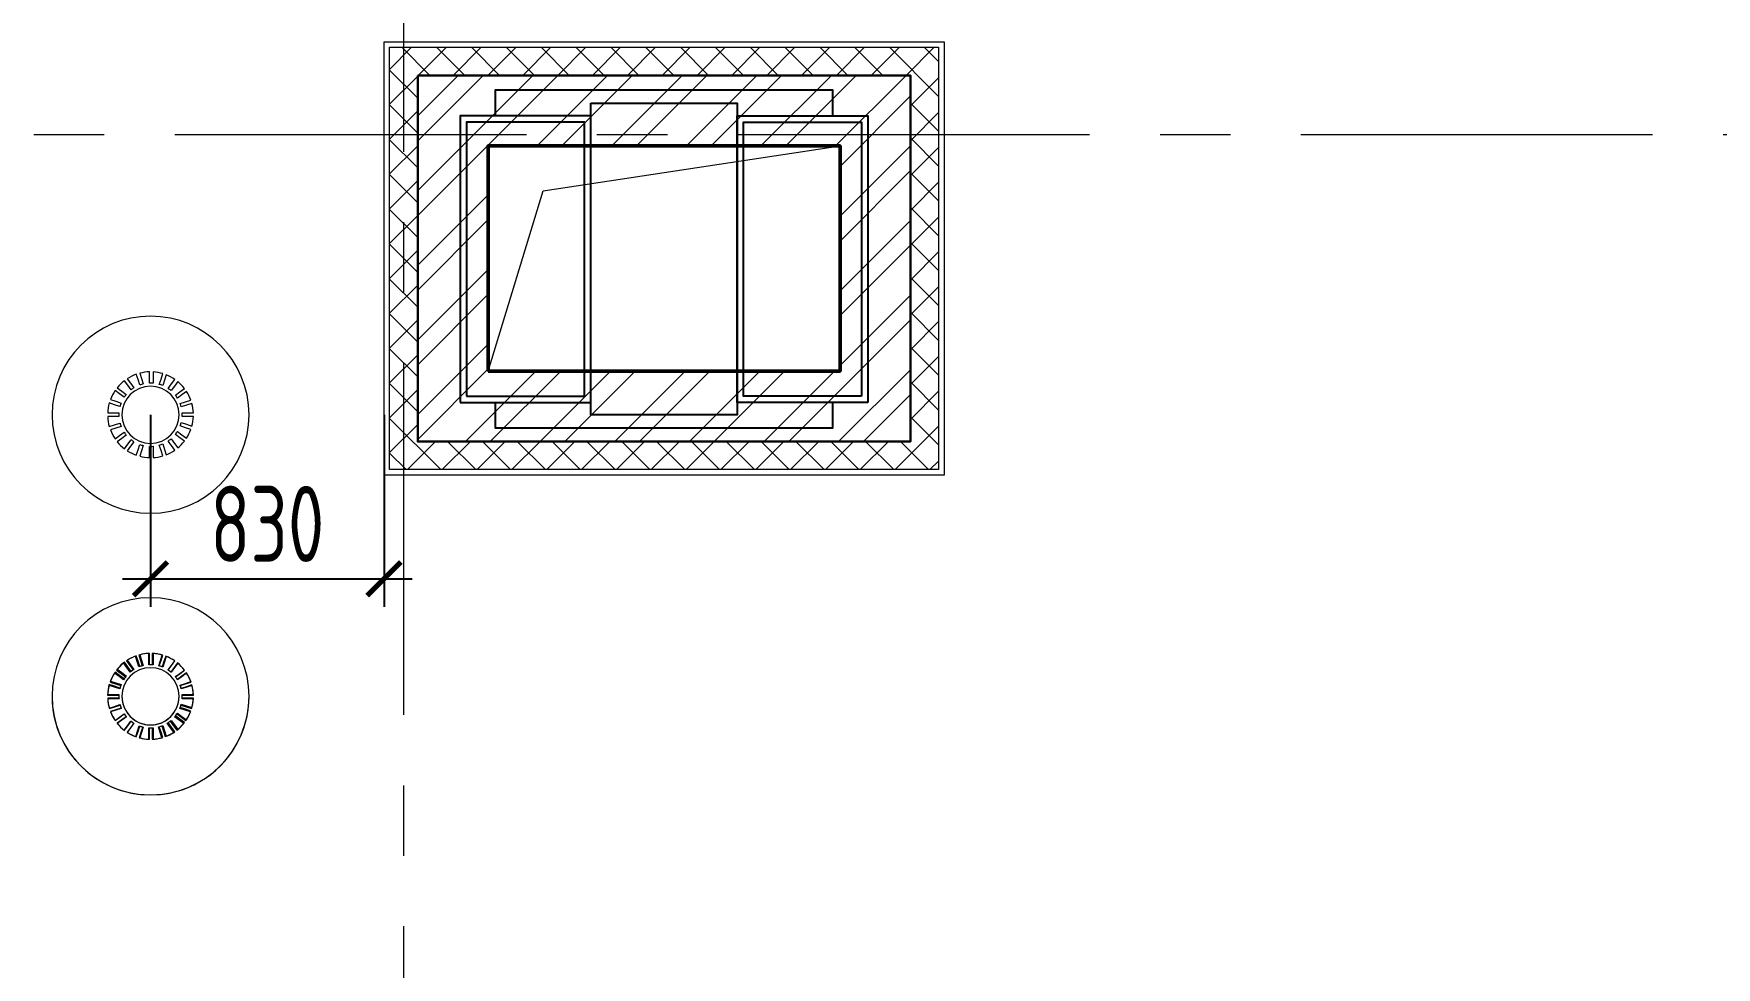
# Model space of a CAD drawing. Header units: millimetres. Extents: x -8689834 to 9419935, y 0 to 135940.
# Drawn here: x 472489 to 478467, y 58498 to 61814 of the extents above; entities that cross this region are included whole.
import ezdxf
from ezdxf import colors
from ezdxf.entities.mleader import LeaderData, LeaderLine
from ezdxf.math import Vec2, Vec3

# ---------------------------------------------------------------- set-up
doc = ezdxf.new("R2010")
doc.units = ezdxf.units.MM
doc.header["$MEASUREMENT"] = 0
doc.linetypes.add('CENTER', pattern=[2, 1.25, -0.25, 0.25, -0.25])
doc.layers.get('0').update_dxf_attribs({"color": 250, "lineweight": 9})
for name, color, linetype, lineweight in [('АР_Воронки н', 82, 'Continuous', 9), ('АР_Оси', 7, 'Continuous', 9), ('АР_Отметки', 250, 'Continuous', 15), ('АР_Перегородки кирпич', 244, 'Continuous', 30), ('АР_Перегородки_кирпич_Штрих', 244, 'Continuous', 5), ('АР_Утеплитель', 154, 'Continuous', 9), ('АР_Штрих утеплитель', 24, 'Continuous', 13), ('ОБОРУДОВАНИЕ', 253, 'Continuous', 5), ('ПРОЕМЫ ОВ', 173, 'Continuous', 50)]:
    doc.layers.add(name, color=color, linetype=linetype, lineweight=lineweight)
doc.layers.add('М_0_ВД1', color=1, linetype='Continuous')
doc.layers.add('Тонкая', color=7, linetype='Continuous')
doc.layers.get('0').freeze()
doc.styles.add('ISOCPEUR', font='isocpeur.ttf', dxfattribs={"width": 0.7})
doc.dimstyles.new('R_100', dxfattribs={"dimtxt": 270, "dimasz": 120, "dimexe": 100, "dimexo": 0, "dimgap": 60, "dimtad": 1, "dimdec": 0, "dimrnd": 5, "dimzin": 0, "dimdsep": 46, "dimtxsty": 'ISOCPEUR', "dimblk": 'ARCHTICK', "dimcen": 0, "dimdle": 100, "dimclrd": 256, "dimclre": 256, "dimclrt": 256, "dimadec": 0, "dimazin": 0, "dimtfac": 2, "dimtdec": 0, "dimtofl": 0, "dimtmove": 1, "dimatfit": 3, "dimfxl": 1, "dimtvp": 3, "dimtolj": 1, "dimtzin": 0, "dimarcsym": 0})

# ---------------------------------------------------------------- blocks, each defined once
blk = doc.blocks.new('_DotSmall')
at = {"color": 0, "linetype": 'ByBlock', "const_width": 0.5}
blk.add_lwpolyline([(-0.0625, 0, 1), (0.0625, 0, 1)], format="xyb", close=True, dxfattribs=at)
blk = doc.blocks.new('M_Сток крыши - Сетчатый фильтр 380 мм - Слив 200 мм 2-3193379-Кровля')
at = {"layer": 'ОБОРУДОВАНИЕ', "color": 3, "lineweight": 20, "flags": 128}
for points in [[(-69.8, 88.1), (-81.6, 104.3), (-93.4, 120.5)], [(-83, 127.8), (-71.2, 111.6), (-59.5, 95.4)], [(-39.9, 105.1), (-46.1, 124.1), (-52.3, 143.1)], [(-40.2, 147), (-34, 128), (-27.8, 108.9)], [(-6.3, 112.2), (-6.3, 132.3), (-6.3, 152.3)], [(6.4, 152.3), (6.4, 132.3), (6.4, 112.2)], [(27.8, 108.9), (34, 128), (40.2, 147)], [(52.3, 143.1), (46.1, 124.1), (39.9, 105.1)], [(59.5, 95.4), (71.2, 111.6), (83, 127.8)], [(93.4, 120.5), (81.6, 104.3), (69.8, 88.1)], [(-93.3, 62.7), (-109.5, 74.5), (-125.7, 86.2)], [(-118, 96.4), (-101.8, 84.6), (-85.6, 72.8)], [(85.6, 72.8), (101.8, 84.6), (118, 96.4)], [(125.7, 86.2), (109.5, 74.5), (93.3, 62.7)], [(-152.1, 9.1), (-132.1, 9.1), (-112, 9.1)], [(-108, 31.2), (-127, 37.4), (-146, 43.5)], [(-141.9, 55.6), (-122.9, 49.4), (-103.8, 43.2)], [(103.8, 43.2), (122.9, 49.4), (141.9, 55.6)], [(146, 43.5), (127, 37.4), (108, 31.2)], [(112, 9.1), (132.1, 9.1), (152.1, 9.1)], [(-112.4, -3.6), (-132.4, -3.6), (-152.4, -3.6)], [(-147.5, -38.5), (-128.4, -32.3), (-109.3, -26.1)], [(-105.7, -38.3), (-124.7, -44.4), (-143.8, -50.6)], [(-128.1, -82.5), (-111.9, -70.7), (-95.7, -58.9)], [(95.7, -58.9), (111.9, -70.7), (128.1, -82.5)], [(143.8, -50.6), (124.7, -44.4), (105.7, -38.3)], [(109.3, -26.1), (128.4, -32.3), (147.5, -38.5)], [(152.4, -3.6), (132.4, -3.6), (112.4, -3.6)], [(-88.5, -69.4), (-104.7, -81.1), (-120.8, -92.9)], [(-95.9, -118.4), (-84.1, -102.2), (-72.4, -86)], [(-62.2, -93.6), (-74, -109.8), (-85.7, -126)], [(-53.9, -142.6), (-47.7, -123.5), (-41.5, -104.5)], [(-29.5, -108.5), (-35.7, -127.5), (-41.8, -146.5)], [(-6.3, -152.3), (-6.3, -132.3), (-6.3, -112.2)], [(6.4, -112.2), (6.4, -132.3), (6.4, -152.3)], [(41.8, -146.5), (35.7, -127.5), (29.5, -108.5)], [(41.5, -104.5), (47.7, -123.5), (53.9, -142.6)], [(85.7, -126), (74, -109.8), (62.2, -93.6)], [(72.4, -86), (84.1, -102.2), (95.9, -118.4)], [(120.8, -92.9), (104.7, -81.1), (88.5, -69.4)]]:
    blk.add_lwpolyline(points, dxfattribs=at)
at = {"layer": 'ОБОРУДОВАНИЕ', "color": 3, "lineweight": 20}
for radius, start, end in [(350, 360, 180), (152.4, 127.77498, 140.76775), (152.4, 110.06569, 122.99867), (152.4, 92.38802, 105.28959), (152.4, 74.71041, 87.61198), (152.4, 57.00133, 69.93431), (152.4, 39.23225, 52.22502), (152.4, 145.5443, 158.61946), (101.6, 360, 180), (112.4, 139.61607, 146.09383), (112.4, 121.92953, 128.40667), (112.4, 104.32433, 110.80098), (112.4, 86.76177, 93.23823), (112.4, 69.19902, 75.67567), (112.4, 51.59333, 58.07047), (112.4, 33.90617, 40.38393), (152.4, 21.38054, 34.4557), (152.4, 163.39621, 176.56836), (112.4, 175.34537, 180), (112.4, 157.41475, 163.893), (112.4, 16.107, 22.58525), (112.4, 360, 4.65463), (152.4, 3.43164, 16.60379), (350, 180, 360), (152.4, 181.34518, 194.61946), (152.4, 199.39621, 212.76775), (112.4, 180, 181.82381), (112.4, 193.41475, 199.893), (101.6, 180, 360), (112.4, 211.61607, 218.09383), (112.4, 321.90617, 328.38393), (112.4, 340.107, 346.58525), (112.4, 358.17619, 360), (152.4, 327.23225, 340.60379), (152.4, 345.38054, 358.65482), (152.4, 217.5443, 230.99867), (112.4, 229.92953, 236.40667), (112.4, 248.32433, 254.80098), (112.4, 266.76177, 273.23823), (112.4, 285.19902, 291.67567), (112.4, 303.59333, 310.07047), (152.4, 309.00133, 322.4557), (152.4, 235.77498, 249.28959), (152.4, 254.06569, 267.61198), (152.4, 272.38802, 285.93431), (152.4, 290.71041, 304.22502)]:
    blk.add_arc((0, 0), radius, start, end, dxfattribs=at)
blk = doc.blocks.new('A$C357e6c43')
at = {"layer": 'АР_Воронки н', "flags": 128}
for points in [[(-69.8, 88.1), (-81.6, 104.3), (-93.4, 120.5)], [(-83, 127.8), (-71.2, 111.6), (-59.5, 95.4)], [(-39.9, 105.1), (-46.1, 124.1), (-52.3, 143.1)], [(-40.2, 147), (-34, 128), (-27.8, 108.9)], [(-6.3, 112.2), (-6.3, 132.3), (-6.3, 152.3)], [(6.4, 152.3), (6.4, 132.3), (6.4, 112.2)], [(27.8, 108.9), (34, 128), (40.2, 147)], [(52.3, 143.1), (46.1, 124.1), (39.9, 105.1)], [(59.5, 95.4), (71.2, 111.6), (83, 127.8)], [(93.4, 120.5), (81.6, 104.3), (69.8, 88.1)], [(-93.3, 62.7), (-109.5, 74.5), (-125.7, 86.2)], [(-118, 96.4), (-101.8, 84.6), (-85.6, 72.8)], [(85.6, 72.8), (101.8, 84.6), (118, 96.4)], [(125.7, 86.2), (109.5, 74.5), (93.3, 62.7)], [(-152.1, 9.1), (-132.1, 9.1), (-112, 9.1)], [(-108, 31.2), (-127, 37.4), (-146, 43.5)], [(-141.9, 55.6), (-122.9, 49.4), (-103.8, 43.2)], [(103.8, 43.2), (122.9, 49.4), (141.9, 55.6)], [(146, 43.5), (127, 37.4), (108, 31.2)], [(112, 9.1), (132.1, 9.1), (152.1, 9.1)], [(-112.4, -3.6), (-132.4, -3.6), (-152.4, -3.6)], [(-147.5, -38.5), (-128.4, -32.3), (-109.3, -26.1)], [(-105.7, -38.3), (-124.7, -44.4), (-143.8, -50.6)], [(-128.1, -82.5), (-111.9, -70.7), (-95.7, -58.9)], [(95.7, -58.9), (111.9, -70.7), (128.1, -82.5)], [(143.8, -50.6), (124.7, -44.4), (105.7, -38.3)], [(109.3, -26.1), (128.4, -32.3), (147.5, -38.5)], [(152.4, -3.6), (132.4, -3.6), (112.4, -3.6)], [(-88.5, -69.4), (-104.7, -81.1), (-120.8, -92.9)], [(-95.9, -118.4), (-84.1, -102.2), (-72.4, -86)], [(-62.2, -93.6), (-74, -109.8), (-85.7, -126)], [(-53.9, -142.6), (-47.7, -123.5), (-41.5, -104.5)], [(-29.5, -108.5), (-35.7, -127.5), (-41.8, -146.5)], [(-6.3, -152.3), (-6.3, -132.3), (-6.3, -112.2)], [(6.4, -112.2), (6.4, -132.3), (6.4, -152.3)], [(41.8, -146.5), (35.7, -127.5), (29.5, -108.5)], [(41.5, -104.5), (47.7, -123.5), (53.9, -142.6)], [(85.7, -126), (74, -109.8), (62.2, -93.6)], [(72.4, -86), (84.1, -102.2), (95.9, -118.4)], [(120.8, -92.9), (104.7, -81.1), (88.5, -69.4)]]:
    blk.add_lwpolyline(points, dxfattribs=at)
at = {"layer": 'АР_Воронки н'}
for radius, start, end in [(350, 0, 180), (152.4, 127.77498, 140.76775), (152.4, 110.06569, 122.99867), (152.4, 92.38802, 105.28959), (152.4, 74.71041, 87.61198), (152.4, 57.00133, 69.93431), (152.4, 39.23225, 52.22502), (152.4, 145.5443, 158.61946), (101.6, 0, 180), (112.4, 139.61607, 146.09383), (112.4, 121.92953, 128.40667), (112.4, 104.32433, 110.80098), (112.4, 86.76177, 93.23823), (112.4, 69.19902, 75.67567), (112.4, 51.59333, 58.07047), (112.4, 33.90617, 40.38393), (152.4, 21.38054, 34.4557), (350, 180, 0), (152.4, 163.39621, 176.56836), (112.4, 175.34537, 180), (112.4, 180, 181.82381), (112.4, 157.41475, 163.893), (101.6, 180, 0), (112.4, 16.107, 22.58525), (112.4, 0, 4.65463), (112.4, 358.17619, 0), (152.4, 3.43164, 16.60379), (152.4, 181.34518, 194.61946), (152.4, 199.39621, 212.76775), (112.4, 193.41475, 199.893), (112.4, 211.61607, 218.09383), (112.4, 321.90617, 328.38393), (112.4, 340.107, 346.58525), (152.4, 327.23225, 340.60379), (152.4, 345.38054, 358.65482), (152.4, 217.5443, 230.99867), (112.4, 229.92953, 236.40667), (112.4, 248.32433, 254.80098), (112.4, 266.76177, 273.23823), (112.4, 285.19902, 291.67567), (112.4, 303.59333, 310.07047), (152.4, 309.00133, 322.4557), (152.4, 235.77498, 249.28959), (152.4, 254.06569, 267.61198), (152.4, 272.38802, 285.93431), (152.4, 290.71041, 304.22502)]:
    blk.add_arc((0, 0), radius, start, end, dxfattribs=at)
blk = doc.blocks.new('A$C608f0813')
at = {"layer": 'М_0_ВД1', "color": 7}
for points in [[(677.5, 575), (677.5, 677.5), (-677.5, 677.5), (-677.5, 575)], [(-677.5, -575), (-677.5, -677.5), (677.5, -677.5), (677.5, -575)]]:
    blk.add_lwpolyline(points, dxfattribs=at)
at = {"layer": 'М_0_ВД1'}
for points in [[(-294, 625), (294, 625), (294, -625), (-294, -625)], [(-817.5, -575), (-294, -575), (-294, 575), (-817.5, 575)], [(817.5, -575), (294, -575), (294, 575), (817.5, 575)]]:
    blk.add_lwpolyline(points, close=True, dxfattribs=at)
at = {"layer": 'М_0_ВД1', "color": 251}
for points in [[(-792.5, -550), (-319, -550), (-319, 550), (-792.5, 550)], [(792.5, -550), (319, -550), (319, 550), (792.5, 550)]]:
    blk.add_lwpolyline(points, close=True, dxfattribs=at)
blk = doc.blocks.new('_ArchTick')
at = {"color": 0, "linetype": 'ByBlock', "const_width": 0.15}
blk.add_lwpolyline([(-0.5, -0.5), (0.5, 0.5)], dxfattribs=at)
blk = doc.blocks.new('*D1610')
at = {"layer": 'Тонкая', "lineweight": -2, "ltscale": 500, "transparency": 16777216}
for p, q in [((472904.7, 60460.7), (472904.7, 59778)), ((473734, 60460.7), (473734, 59778)), ((472804.7, 59878), (473834, 59878))]:
    blk.add_line(p, q, dxfattribs=at)
at = {"layer": 'Тонкая', "lineweight": -2, "ltscale": 500, "transparency": 16777216, "xscale": 120, "yscale": 120, "zscale": 120, "rotation": 180}
blk.add_blockref('_ArchTick', (472904.7, 59878), dxfattribs=at)
at = {"layer": 'Тонкая', "lineweight": -2, "ltscale": 500, "transparency": 16777216, "xscale": 120, "yscale": 120, "zscale": 120}
blk.add_blockref('_ArchTick', (473734, 59878), dxfattribs=at)
at = {"layer": 'Тонкая', "ltscale": 500, "transparency": 16777216, "insert": (473319.4, 60073), "char_height": 270, "attachment_point": 5, "style": 'ISOCPEUR'}
blk.add_mtext('\\A1;830', dxfattribs=at)

msp = doc.modelspace()

# ---------------------------------------------------------------- hatches: boundary and pattern name
at = {"layer": 'АР_Перегородки_кирпич_Штрих', "ltscale": 500}
h = msp.add_hatch(dxfattribs=at)
h.set_pattern_fill('ANSI32', color=256, scale=500)
h.paths.add_polyline_path([(473854, 61665.7), (475604, 61665.7), (475604, 60365.7), (473854, 60365.7)])
h.paths.add_polyline_path([(474104, 61415.7), (475354, 61415.7), (475354, 60615.7), (474104, 60615.7)], flags=16)
at = {"layer": 'АР_Утеплитель', "ltscale": 500}
h = msp.add_hatch(dxfattribs=at)
h.set_pattern_fill('ANSI37', color=256, scale=700)
h.paths.add_polyline_path([(473854, 61665.7), (475604, 61665.7), (475604, 60365.7), (473854, 60365.7)], flags=16)
h.paths.add_polyline_path([(473754, 61765.7), (475704, 61765.7), (475704, 60265.7), (473754, 60265.7)])
at = {"layer": 'АР_Штрих утеплитель', "ltscale": 500}
h = msp.add_hatch(dxfattribs=at)
h.set_pattern_fill('ANSI37', color=256, scale=700)
h.paths.add_polyline_path([(488125.4, 86470.7), (487311, 86470.7), (487254.1, 86370.7), (488125.4, 86370.7)])
h.paths.add_polyline_path([(487311, 86470.7), (485125.4, 86470.7), (485125.4, 86370.7), (487254.1, 86370.7)])
h.paths.add_polyline_path([(485125.4, 86470.7), (484719.3, 86470.7), (484719.3, 86370.7), (485125.4, 86370.7)])
h.paths.add_polyline_path([(484719.3, 86470.7), (484599.3, 86470.7), (484599.3, 86350.7), (484699.3, 86350.7), (484699.3, 86370.7), (484719.3, 86370.7)])
h.paths.add_polyline_path([(484699.3, 86350.7), (484599.3, 86350.7), (484599.3, 82608.9), (484699.3, 82507.6)], flags=17)
h.paths.add_polyline_path([(488674.3, 86470.7), (488125.4, 86470.7), (488125.4, 86370.7), (488674.3, 86370.7)])
h.paths.add_polyline_path([(491125.4, 86470.7), (488674.3, 86470.7), (488674.3, 86370.7), (491125.4, 86370.7)])
edge = h.paths.add_edge_path()
edge.add_line((519039.3, 86470.7), (491125.4, 86470.7))
edge.add_line((491125.4, 86470.7), (491125.4, 86370.7))
edge.add_line((491125.4, 86370.7), (518939.3, 86370.7))
edge.add_line((518939.3, 86370.7), (518939.3, 82505.7))
edge.add_line((518939.3, 82505.7), (529539.3, 82505.7))
edge.add_line((529539.3, 82505.7), (529539.3, 64635.7))
edge.add_line((529539.3, 64635.7), (535889.6, 64635.7))
edge.add_line((535889.6, 64635.7), (535889.6, 55285.7))
edge.add_line((535889.6, 55285.7), (523149.3, 55285.7))
edge.add_line((523149.3, 55285.7), (523149.3, 61635.7))
edge.add_line((523149.3, 61635.7), (515269.3, 61635.7))
edge.add_line((515269.3, 61635.7), (515269.3, 66825.7))
edge.add_line((515269.3, 66825.7), (506175.1, 66825.7))
edge.add_line((506175.1, 66825.7), (506175.1, 66244.5))
edge.add_line((506175.1, 66244.5), (506155.6, 66068.2))
edge.add_line((506155.6, 66068.2), (506141.9, 65984.2))
edge.add_line((506141.9, 65984.2), (506139, 65968))
edge.add_line((506139, 65968), (506076.4, 65639.5))
edge.add_line((506076.4, 65639.5), (506000.5, 65342.7))
edge.add_line((506000.5, 65342.7), (505851.9, 64925.9))
edge.add_arc((501860.9, 66451.5), 4272.6, 319.18314, 339.07997, ccw=False)
edge.add_arc((497562.1, 71117.2), 10600.2, 314.07966, 315.28219, ccw=False)
edge.add_arc((501930.8, 66599.1), 4315.4, 292.23076, 314.14191, ccw=False)
edge.add_arc((501910.9, 66605.1), 4328.5, 269.86222, 292.44587, ccw=False)
edge.add_arc((501906, 66682.9), 4406.3, 249.96788, 269.92729, ccw=False)
edge.add_arc((501848.5, 66565.3), 4276.1, 225.76952, 250.1526, ccw=False)
edge.add_arc((501989.4, 66546), 4362.1, 193.65104, 224.2664, ccw=False)
edge.add_arc((500211.3, 66232.6), 2562.8, 185.57656, 196.22526, ccw=False)
edge.add_line((497660.6, 65983.5), (497642.8, 66113.9))
edge.add_line((497642.8, 66113.9), (497625, 66244.2))
edge.add_line((497625, 66244.2), (497625, 66825.7))
edge.add_line((497625, 66825.7), (488494.3, 66825.7))
edge.add_line((488494.3, 66825.7), (488494.3, 61635.7))
edge.add_line((488494.3, 61635.7), (480374.2, 61635.5))
edge.add_line((480374.2, 61635.5), (480374.4, 58460.7))
edge.add_line((480374.4, 58460.7), (480374.5, 55285.7))
edge.add_line((480374.5, 55285.7), (467634.3, 55285.6))
edge.add_line((467634.3, 55285.6), (467634.2, 64635.7))
edge.add_line((467634.2, 64635.7), (473984.3, 64635.7))
edge.add_line((473984.3, 64635.7), (473984.3, 82505.7))
edge.add_line((473984.3, 82505.7), (484699.3, 82505.7))
edge.add_line((484699.3, 82505.7), (484599.3, 82605.7))
edge.add_line((484599.3, 82605.7), (473884.3, 82605.7))
edge.add_line((473884.3, 82605.7), (473884.3, 64735.7))
edge.add_line((473884.3, 64735.7), (467534.2, 64735.7))
edge.add_line((467534.2, 64735.7), (467534.3, 55185.7))
edge.add_line((467534.3, 55185.7), (480474.5, 55185.7))
edge.add_line((480474.5, 55185.7), (480474.3, 61535.7))
edge.add_line((480474.3, 61535.7), (488594.3, 61535.7))
edge.add_line((488594.3, 61535.7), (488594.3, 66725.7))
edge.add_line((488594.3, 66725.7), (497525, 66725.7))
edge.add_line((497525, 66725.7), (497525, 66237.4))
edge.add_line((497525, 66237.4), (497543.1, 66104.6))
edge.add_line((497543.1, 66104.6), (497561.3, 65971.9))
edge.add_arc((500388.5, 66262.9), 2842.2, 185.8771, 196.02248)
edge.add_arc((501992.2, 66548), 4465.5, 193.85838, 224.29859)
edge.add_arc((501842.9, 66555.8), 4365.4, 225.74069, 250.04366)
edge.add_arc((501905.5, 66682.6), 4506, 249.84489, 269.91997)
edge.add_arc((501902.1, 66644.7), 4468.1, 269.9629, 314.01068)
edge.add_line((505006.5, 63431.2), (505154.7, 63574.3))
edge.add_arc((501487.8, 66672.9), 4800.8, 319.80095, 338.22299)
edge.add_line((505946, 64891.8), (506096.4, 65314.3))
edge.add_line((506096.4, 65314.3), (506188.1, 65672.6))
edge.add_line((506188.1, 65672.6), (506240.4, 65967))
edge.add_line((506240.4, 65967), (506248.8, 66014.1))
edge.add_line((506248.8, 66014.1), (506275.1, 66238.7))
edge.add_line((506275.1, 66238.7), (506275.1, 66725.7))
edge.add_line((506275.1, 66725.7), (515169.3, 66725.7))
edge.add_line((515169.3, 66725.7), (515169.3, 61535.7))
edge.add_line((515169.3, 61535.7), (523049.3, 61535.7))
edge.add_line((523049.3, 61535.7), (523049.3, 55185.7))
edge.add_line((523049.3, 55185.7), (535989.6, 55185.7))
edge.add_line((535989.6, 55185.7), (535989.6, 64735.7))
edge.add_line((535989.6, 64735.7), (529639.3, 64735.7))
edge.add_line((529639.3, 64735.7), (529639.3, 82605.7))
edge.add_line((529639.3, 82605.7), (519039.3, 82605.7))
edge.add_line((519039.3, 82605.7), (519039.3, 86470.7))

# ---------------------------------------------------------------- linework, layer by layer
at = {"layer": 'АР_Оси', "linetype": 'CENTER', "ltscale": 1000}
for p, q in [((473804.3, 53394.4), (473804.3, 88089.7)), ((454990.5, 61455.7), (538587.7, 61455.7))]:
    msp.add_line(p, q, dxfattribs=at)
at = {"layer": 'АР_Перегородки кирпич', "linetype": 'Continuous', "ltscale": 100}
for points in [[(473854, 61665.7), (475604, 61665.7), (475604, 60365.7), (473854, 60365.7)], [(474104, 61415.7), (475354, 61415.7), (475354, 60615.7), (474104, 60615.7)]]:
    msp.add_lwpolyline(points, close=True, dxfattribs=at)
at = {"layer": 'АР_Утеплитель', "ltscale": 500}
for points in [[(473734, 61785.7), (475724, 61785.7), (475724, 60245.7), (473734, 60245.7)], [(473754, 61765.7), (475704, 61765.7), (475704, 60265.7), (473754, 60265.7)]]:
    msp.add_lwpolyline(points, close=True, dxfattribs=at)
at = {"layer": 'ПРОЕМЫ ОВ', "ltscale": 500}
msp.add_lwpolyline([(474104, 60615.7), (475354, 60615.7), (475354, 61415.7), (474104, 61415.7)], close=True, dxfattribs=at)
at = {"layer": 'ПРОЕМЫ ОВ', "lineweight": 15, "ltscale": 500}
msp.add_lwpolyline([(474104, 60615.7), (474298.9, 61255.6), (475354, 61415.7)], dxfattribs=at)

# ---------------------------------------------------------------- block references
at = {"layer": 'М_0_ВД1', "xscale": 0.885283763119266, "yscale": 0.885283763119266, "zscale": 0.885283763119266}
msp.add_blockref('A$C608f0813', (474728.8, 61013.5), dxfattribs=at)
at = {"layer": 'Тонкая', "ltscale": 500}
for name, p, rotation in [('A$C357e6c43', (472904.7, 60460.7), 270), ('M_Сток крыши - Сетчатый фильтр 380 мм - Слив 200 мм 2-3193379-Кровля', (472904.7, 59460.7), 180), ('A$C357e6c43', (472904.7, 59460.7), 270)]:
    msp.add_blockref(name, p, dxfattribs=dict(at, rotation=rotation))

# ---------------------------------------------------------------- dimensions: what is measured, and where the dimension line sits
dim = msp.add_linear_dim(base=(473734, 59878), p1=(472904.7, 60460.7), p2=(473734, 60460.7), dimstyle='R_100', override={"dimpost": '\\X'}, dxfattribs=at)
dim.commit()
dim.dimension.update_dxf_attribs({"geometry": '*D1610', "text_midpoint": (473319.4, 60073)})

# ---------------------------------------------------------------- leaders
at = {"layer": 'АР_Отметки'}
ml = msp.add_multileader_mtext('Standard', dxfattribs=at)
ml.set_content('Л.4', color=256, style='ISOCPEUR')
ml.set_leader_properties(color=256, linetype='Continuous', lineweight=-1)
ml.set_arrow_properties(name='DOTSMALL')
ml.build(insert=Vec2(0, 0))
ml.multileader.update_dxf_attribs({"has_text_frame": 1, "text_left_attachment_type": 4, "text_right_attachment_type": 4, "dogleg_length": 100, "arrow_head_size": 180})
ctx = ml.context
ctx.base_point, ctx.char_height, ctx.arrow_head_size, ctx.landing_gap_size, ctx.plane_origin = Vec3(492034.9, 129862.6), 250, 180, 50, Vec3(520155.4, 117704.9)
ctx.left_attachment, ctx.right_attachment = 4, 4
notes = []
notes.append((ctx, [(0, (0, 0, 0), (0, 0), (1, 0), 1, [])]))
ctx.mtext.insert, ctx.mtext.width, ctx.mtext.line_spacing_style, ctx.mtext.flow_direction = Vec3(492084.9, 130195.9), 852.697, 2, 5
ml = msp.add_multileader_mtext('Standard', dxfattribs=at)
ml.set_content('+19,400', color=256, style='ISOCPEUR')
ml.set_leader_properties(color=256, linetype='Continuous', lineweight=-1)
ml.set_arrow_properties(name='DOTSMALL')
ml.build(insert=Vec2(0, 0))
ml.multileader.update_dxf_attribs({"has_text_frame": 1, "text_left_attachment_type": 4, "text_right_attachment_type": 4, "dogleg_length": 100, "arrow_head_size": 180})
ctx = ml.context
ctx.base_point, ctx.char_height, ctx.arrow_head_size, ctx.landing_gap_size, ctx.plane_origin = Vec3(522386.5, 76516.7), 250, 180, 50, Vec3(522305.1, 74806)
ctx.left_attachment, ctx.right_attachment = 4, 4
notes.append((ctx, [(0, (0, 0, 0), (0, 0), (1, 0), 1, [])]))
ctx.mtext.insert, ctx.mtext.width, ctx.mtext.defined_height, ctx.mtext.line_spacing_style, ctx.mtext.flow_direction = Vec3(522436.5, 76850), 696.035, 776.5, 2, 5
ml = msp.add_multileader_mtext('Standard', dxfattribs=at)
ml.set_content('+19,400', color=256, style='ISOCPEUR')
ml.set_leader_properties(color=256, linetype='Continuous', lineweight=-1)
ml.set_arrow_properties(name='DOTSMALL')
ml.build(insert=Vec2(0, 0))
ml.multileader.update_dxf_attribs({"has_text_frame": 1, "text_left_attachment_type": 4, "text_right_attachment_type": 4, "dogleg_length": 100, "arrow_head_size": 180})
ctx = ml.context
ctx.base_point, ctx.char_height, ctx.arrow_head_size, ctx.landing_gap_size, ctx.plane_origin = Vec3(480510.6, 76415.4), 250, 180, 50, Vec3(480513.6, 74228)
ctx.left_attachment, ctx.right_attachment = 4, 4
notes.append((ctx, [(0, (0, 0, 0), (0, 0), (1, 0), 1, [])]))
ctx.mtext.insert, ctx.mtext.width, ctx.mtext.defined_height, ctx.mtext.line_spacing_style, ctx.mtext.flow_direction = Vec3(480560.6, 76748.7), 696.035, 776.5, 2, 5
for ctx, leaders in notes:
    for number, flags, end, landing, length, lines in leaders:
        leader = LeaderData()
        leader.index, (leader.has_last_leader_line, leader.has_dogleg_vector, leader.attachment_direction) = number, flags
        leader.last_leader_point, leader.dogleg_vector, leader.dogleg_length = Vec3(end), Vec3(landing), length
        for number, points, colour, breaks in lines:
            line = LeaderLine()
            line.index, line.vertices, line.color, line.breaks = number, Vec3.list(points), colors.encode_raw_color(colour), breaks
            leader.lines.append(line)
        ctx.leaders.append(leader)

doc.saveas('drawing.dxf')
